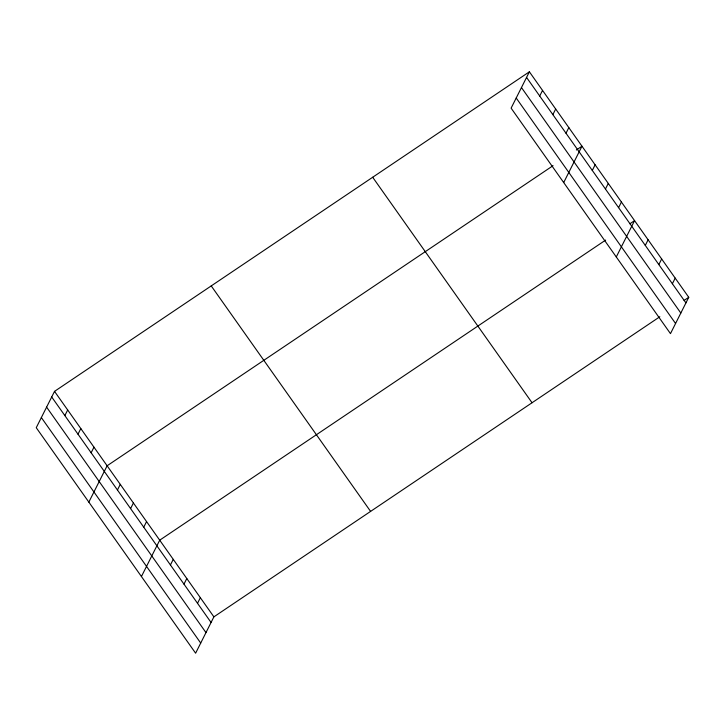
<?xml version="1.0" encoding="UTF-8"?>
<svg xmlns="http://www.w3.org/2000/svg" width="725" height="725" viewBox="0 0 725 725"><rect width="100%" height="100%" fill="white"/><g stroke="black" fill="none" stroke-linecap="round" stroke-linejoin="round"><path stroke-width="1.09" d="M529.386 71.802L511.107 108.143L670.471 333.636L688.75 297.295L529.386 71.802L54.529 391.364L36.25 427.705L195.614 653.198L213.893 616.857L659.832 316.752M64.851 415.588L67.679 409.969M78.001 434.184L80.819 428.575M91.142 452.79L93.969 447.171M88.84 502.117L107.119 465.776L553.057 165.672M117.441 490L120.268 484.382M130.591 508.597L133.409 502.987M143.74 527.202L146.559 521.583M141.429 576.529L159.708 540.188L605.647 240.084M170.429 564.974L173.257 559.356M183.978 584.132L186.796 578.523M197.526 603.3L200.345 597.69M539.708 96.026L542.536 90.407M552.858 114.632L555.676 109.013M566.007 133.228L568.826 127.618M563.697 182.555L581.976 146.214L576.375 149.984M592.298 170.438L595.125 164.82M605.447 189.035L608.275 183.425M618.597 207.64L621.416 202.021M616.286 256.967L634.565 220.627L629.898 223.762M645.286 245.413L648.114 239.794M658.835 264.58L661.662 258.961M672.383 283.738L675.202 278.128M684.083 300.431L688.75 297.295M526.558 77.421L685.923 302.905M521.456 87.562L680.829 313.046M516.209 98.011L675.573 323.495M372.686 177.262L532.05 402.747M211.229 285.913L370.593 511.397M54.529 391.364L213.893 616.857M51.702 396.983L211.066 622.467M46.599 407.124L205.972 632.608M41.352 417.573L200.716 643.057"/></g></svg>
